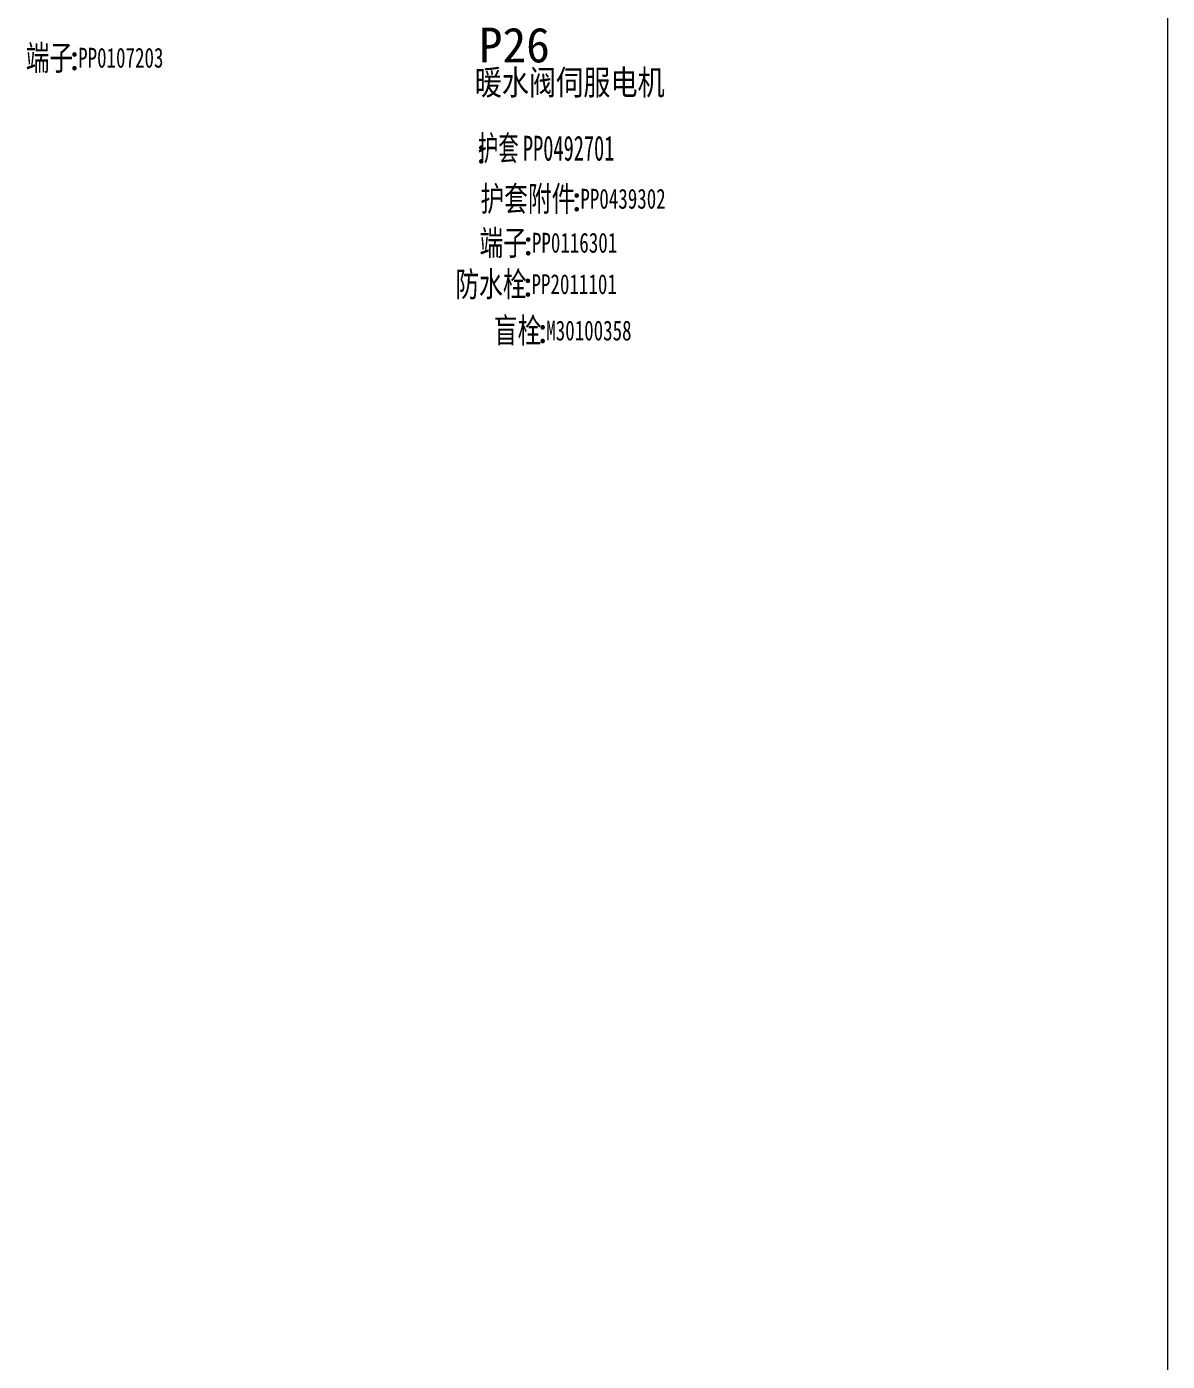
# Model space of a CAD drawing. Header units: millimetres. Extents: x -2653 to 6698, y -4403 to -42.
# Drawn here: x 619.9 to 734.6, y -1098 to -963.9 of the extents above; entities that cross this region are included whole.
import ezdxf
from ezdxf.enums import TextEntityAlignment as Align

# ---------------------------------------------------------------- set-up
doc = ezdxf.new("R2010")
doc.units = ezdxf.units.MM
doc.header["$MEASUREMENT"] = 0
for name, color, linetype in [('文字', 3, 'Continuous'), ('轮廓线', 7, 'Continuous'), ('连接器-供应商', 43, 'Continuous'), ('连接器-功能', 63, 'Continuous'), ('连接器-名称', 53, 'Continuous'), ('连接器-编码', 52, 'Continuous'), ('附件-供应商', 43, 'Continuous'), ('附件-名称', 53, 'Continuous'), ('附件-数量', 21, 'Continuous'), ('附件-编码', 52, 'Continuous')]:
    doc.layers.add(name, color=color, linetype=linetype)
for name, color, linetype, plot in [('连接器-不打印', 1, 'Continuous', False), ('连接器-位置', 12, 'Continuous', False), ('附件-不打印', 2, 'Continuous', False)]:
    doc.layers.add(name, color=color, linetype=linetype, plot=plot)
doc.styles.add('CL', font='', dxfattribs={"height": 2})
doc.styles.get('CL').set_extended_font_data('SimSun')

# ---------------------------------------------------------------- blocks, each defined once
blk = doc.blocks.new('附件')
at = {"layer": '文字', "color": 3, "style": 'CL'}
blk.add_text(':', height=2.5, dxfattribs=at).set_placement((-3.79, -0.38), align=Align.MIDDLE_CENTER)
at = {"layer": '附件-不打印', "color": 3, "style": 'CL', "width": 0.7, "flags": 5}
for tag, p in [('范围', (-8.49, -1.32)), ('工位', (-6.9, -1.32)), ('位置', (-5.31, -1.32)), ('供方编码', (-8.49, -1.62))]:
    blk.add_attdef(tag, text='', height=0.2, dxfattribs=at).set_placement(p, align=Align.MIDDLE_CENTER)
at = {"layer": '附件-不打印', "color": 1, "style": 'CL'}
for tag, width, flags, p in [('单位', 0.6, 1, (-3.72, -1.32)), ('选项', 0.7, 13, (-6.9, -1.62)), ('备注', 0.7, 5, (-5.31, -1.62)), ('规格', 0.7, 5, (-3.72, -1.62))]:
    blk.add_attdef(tag, text='', height=0.2, dxfattribs=dict(at, width=width, flags=flags)).set_placement(p, align=Align.MIDDLE_CENTER)
at = {"layer": '附件-供应商', "color": 3, "style": 'CL', "width": 0.7, "flags": 8}
blk.add_attdef('供应商', text='', height=2.5, dxfattribs=at).set_placement((-13.4, -0.42), align=Align.MIDDLE_RIGHT)
at = {"layer": '附件-名称', "color": 3, "style": 'CL', "width": 0.7, "flags": 4}
blk.add_attdef('名称', text='', height=2.5, dxfattribs=at).set_placement((-3.92, -0.38), align=Align.MIDDLE_RIGHT)
at = {"layer": '附件-数量', "color": 2, "style": 'CL', "width": 0.7, "flags": 2}
blk.add_attdef('*', text='', height=1, dxfattribs=at).set_placement((15.72, -0.38), align=Align.MIDDLE_CENTER)
at = {"layer": '附件-数量', "color": 2, "style": 'CL', "width": 0.7, "flags": 4}
blk.add_attdef('数量', text='', height=1.2, dxfattribs=at).set_placement((16.07, -0.38), align=Align.MIDDLE_LEFT)
at = {"layer": '附件-编码', "color": 2, "style": 'CL', "width": 0.7, "flags": 4}
blk.add_attdef('编码', text='', height=2.5, dxfattribs=at).set_placement((-3.65, -0.38), align=Align.MIDDLE_LEFT)
blk = doc.blocks.new('连接器')
at = {"layer": '文字', "style": 'CL'}
blk.add_text(':', height=2.5, dxfattribs=at).set_placement((-3.93, -4.36), align=Align.MIDDLE_CENTER)
at = {"layer": '连接器-不打印', "color": 2, "style": 'CL', "width": 0.6, "flags": 5}
for tag, p in [('供方编码', (-7.19, -6.29)), ('数量', (-5.12, -5.84))]:
    blk.add_attdef(tag, text='', height=0.2, dxfattribs=at).set_placement(p, align=Align.MIDDLE_LEFT)
at = {"layer": '连接器-不打印', "color": 3, "style": 'CL', "width": 0.6, "flags": 5}
for tag, p in [('工位', (-7.19, -5.84)), ('规格', (-2.94, -5.84))]:
    blk.add_attdef(tag, text='', height=0.2, dxfattribs=at).set_placement(p, align=Align.MIDDLE_LEFT)
at = {"layer": '连接器-不打印', "color": 1, "style": 'CL', "width": 0.6, "flags": 5}
for tag, p in [('选项', (-7.19, -6.06)), ('备注', (-2.94, -6.06))]:
    blk.add_attdef(tag, text='', height=0.2, dxfattribs=at).set_placement(p, align=Align.MIDDLE_LEFT)
at = {"layer": '连接器-不打印', "color": 1, "style": 'CL', "width": 0.6, "flags": 1}
for tag, p in [('加余量', (-4.97, -6.06)), ('单位', (-4.97, -6.29)), ('自带线', (-2.77, -6.29))]:
    blk.add_attdef(tag, text='', height=0.2, dxfattribs=at).set_placement(p, align=Align.MIDDLE_CENTER)
at = {"layer": '连接器-位置', "color": 1, "style": 'CL', "flags": 4}
blk.add_attdef('位置', text='', height=3.5, dxfattribs=at).set_placement((-4.41, 2.42), align=Align.MIDDLE_CENTER)
at = {"layer": '连接器-供应商', "color": 3, "style": 'CL', "width": 0.6, "flags": 4}
blk.add_attdef('供应商', text='', height=2.5, dxfattribs=at).set_placement((-16.81, -4.38), align=Align.MIDDLE_RIGHT)
at = {"layer": '连接器-功能', "color": 3, "style": 'CL', "width": 0.8, "flags": 4}
blk.add_attdef('功能', text='', height=2.5, dxfattribs=at).set_placement((-4.34, -1.26), align=Align.MIDDLE_CENTER)
at = {"layer": '连接器-名称', "color": 3, "style": 'CL', "width": 0.6, "flags": 4}
blk.add_attdef('名称', text='', height=2.5, dxfattribs=at).set_placement((-4.1, -4.36), align=Align.MIDDLE_RIGHT)
at = {"layer": '连接器-编码', "color": 2, "style": 'CL', "width": 0.6, "flags": 4}
blk.add_attdef('编码', text='', height=2.5, dxfattribs=at).set_placement((-3.66, -4.36), align=Align.MIDDLE_LEFT)

msp = doc.modelspace()

# ---------------------------------------------------------------- linework, layer by layer
at = {"layer": '轮廓线', "color": 3, "lineweight": 0}
msp.add_line((734.57, -342.27), (734.57, -1142.27), dxfattribs=at)

# ---------------------------------------------------------------- block references
at = {"lineweight": -3}
ref = msp.add_blockref('连接器', (669.56, -972), dxfattribs=at)
ref.add_attrib('位置', 'P26', dxfattribs={"layer": '连接器-位置', "color": 1, "height": 3.5, "style": 'CL', "flags": 8}).set_placement((668.95, -965.72), align=Align.MIDDLE_CENTER)
ref.add_attrib('功能', '暖水阀伺服电机', dxfattribs={"layer": '连接器-功能', "color": 3, "height": 2.5, "style": 'CL', "width": 0.8, "flags": 8}).set_placement((664.97, -969.48), align=Align.MIDDLE_LEFT)
ref.add_attrib('名称', '护套', dxfattribs={"layer": '连接器-名称', "color": 3, "height": 2.5, "style": 'CL', "width": 0.6, "flags": 8}).set_placement((669.39, -976.09), align=Align.MIDDLE_RIGHT)
ref.add_attrib('编码', 'PP0492701', dxfattribs={"layer": '连接器-编码', "color": 7, "height": 2.5, "style": 'CL', "width": 0.6}).set_placement((669.82, -976.09), align=Align.MIDDLE_LEFT)
ref = msp.add_blockref('附件', (628.54, -966.62), dxfattribs=at)
ref.add_attrib('名称', '端子', dxfattribs={"layer": '附件-名称', "color": 3, "height": 2.5, "style": 'CL', "width": 0.7, "flags": 8}).set_placement((624.62, -967), align=Align.MIDDLE_RIGHT)
ref.add_attrib('编码', 'PP0107203', dxfattribs={"layer": '附件-编码', "color": 2, "height": 2, "style": 'CL', "width": 0.7}).set_placement((625.12, -967), align=Align.MIDDLE_LEFT)
ref = msp.add_blockref('附件', (679.01, -980.79), dxfattribs=at)
ref.add_attrib('名称', '护套附件', dxfattribs={"layer": '附件-名称', "color": 3, "height": 2.5, "style": 'CL', "width": 0.7, "flags": 8}).set_placement((675.09, -981.17), align=Align.MIDDLE_RIGHT)
ref.add_attrib('编码', 'PP0439302', dxfattribs={"layer": '附件-编码', "color": 2, "height": 2, "style": 'CL', "width": 0.7}).set_placement((675.59, -981.17), align=Align.MIDDLE_LEFT)
ref = msp.add_blockref('附件', (674.14, -985.21), dxfattribs=at)
ref.add_attrib('名称', '端子', dxfattribs={"layer": '附件-名称', "color": 3, "height": 2.5, "style": 'CL', "width": 0.7, "flags": 8}).set_placement((670.22, -985.59), align=Align.MIDDLE_RIGHT)
ref.add_attrib('编码', 'PP0116301', dxfattribs={"layer": '附件-编码', "color": 2, "height": 2, "style": 'CL', "width": 0.7}).set_placement((670.72, -985.59), align=Align.MIDDLE_LEFT)
ref = msp.add_blockref('附件', (674.11, -989.36), dxfattribs=at)
ref.add_attrib('名称', '防水栓', dxfattribs={"layer": '附件-名称', "color": 3, "height": 2.5, "style": 'CL', "width": 0.7, "flags": 8}).set_placement((670.18, -989.75), align=Align.MIDDLE_RIGHT)
ref.add_attrib('编码', 'PP2011101', dxfattribs={"layer": '附件-编码', "color": 2, "height": 2, "style": 'CL', "width": 0.7}).set_placement((670.68, -989.75), align=Align.MIDDLE_LEFT)
ref = msp.add_blockref('附件', (675.59, -994.03), dxfattribs=at)
ref.add_attrib('名称', '盲栓', dxfattribs={"layer": '附件-名称', "color": 3, "height": 2.5, "style": 'CL', "width": 0.7, "flags": 8}).set_placement((671.66, -994.41), align=Align.MIDDLE_RIGHT)
ref.add_attrib('编码', 'M30100358', dxfattribs={"layer": '附件-编码', "color": 2, "height": 2, "style": 'CL', "width": 0.7}).set_placement((672.16, -994.41), align=Align.MIDDLE_LEFT)

doc.saveas('drawing.dxf')
